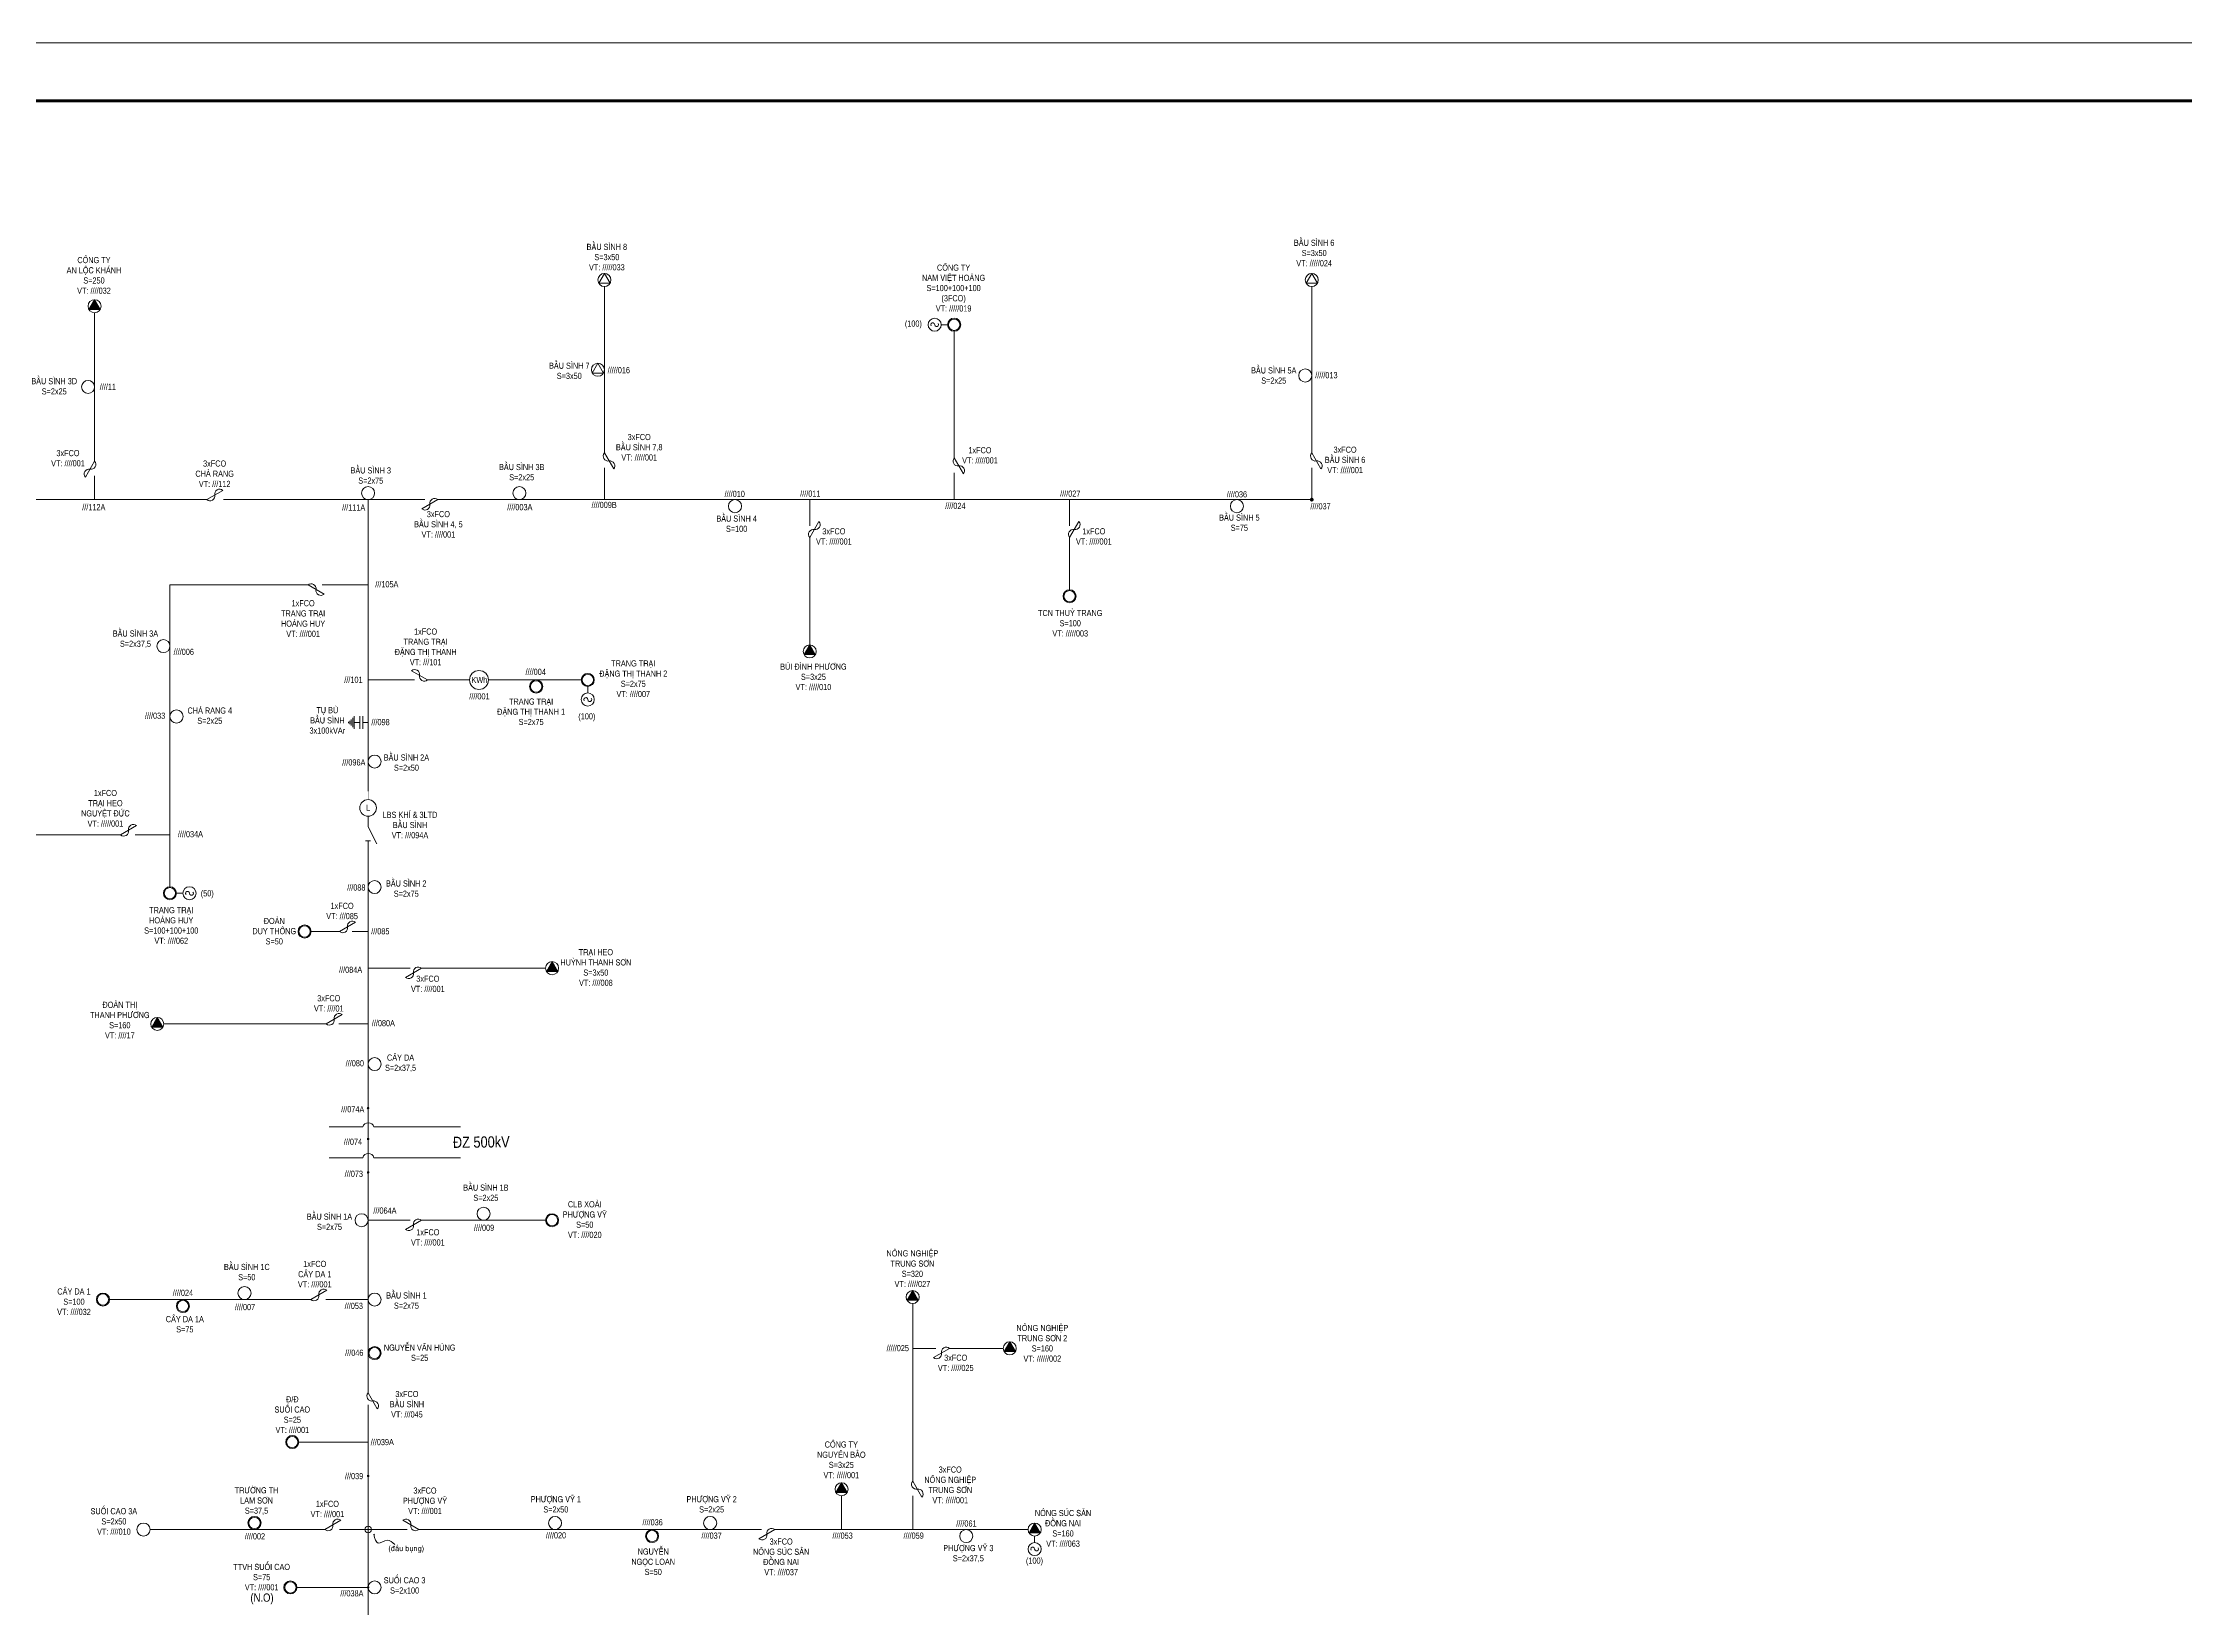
# Model space of a CAD drawing. Header units: inches. Extents: x 3694 to 9715, y -885 to 919.
# Drawn here: x 8277 to 9014, y 380 to 919 of the extents above; entities that cross this region are included whole.
import ezdxf
from ezdxf.enums import TextEntityAlignment as Align

# ---------------------------------------------------------------- set-up
doc = ezdxf.new("R2010")
doc.units = ezdxf.units.IN
doc.header["$LTSCALE"] = 0.2
doc.header["$MEASUREMENT"] = 0
doc.layers.get('0').update_dxf_attribs({"lineweight": 5})
for name, color, linetype, lineweight in [('Day 220kV', 6, 'Continuous', 15), ('Day 22kV', 1, 'Continuous', 13), ('Khung', 7, 'Continuous', 13), ('TBA', 5, 'Continuous', 9), ('Text', 7, 'Continuous', 9), ('Thiet bi', 3, 'Continuous', 9), ('Tuyen 471', 3, 'Continuous', 13)]:
    doc.layers.add(name, color=color, linetype=linetype, lineweight=lineweight)
doc.styles.add('V-H-C', font='VHELVCN_0.TTF')
doc.styles.add('V-H-C-B', font='VHELVCB_0.TTF')

# ---------------------------------------------------------------- blocks, each defined once
blk = doc.blocks.new('TBA 1P')
at = {"color": 0}
blk.add_circle((0, 0.8), 0.8, dxfattribs=at)
blk = doc.blocks.new('FCO')
at = {"color": 0}
blk.add_lwpolyline([(0, 0, 0.707499), (0.8, 0.8, -0.707499), (1.6, 1.6, -5.301682)], format="xyb", dxfattribs=at)
blk.add_lwpolyline([(0, 0), (1.6, 1.6)], dxfattribs=at)
blk = doc.blocks.new('TBA 3P')
at = {"color": 0}
blk.add_lwpolyline([(0, 1.6, 0, 1.39, 0), (0, 0.4, 0, 0, 0)], format="xyseb", dxfattribs=at)
blk.add_lwpolyline([(-0.69, 0.4), (0.69, 0.4), (0, 1.6)], close=True, dxfattribs=at)
blk.add_circle((0, 0.8), 0.8, dxfattribs=at)
blk = doc.blocks.new('ALTD')
at = {"color": 0}
for points in [[(3.38, 1.08), (1.27, 0), (0, 0)], [(2.99, 0.31), (2.99, -0.31)], [(2.99, 0), (4.73, 0)]]:
    blk.add_lwpolyline(points, dxfattribs=at)
blk = doc.blocks.new('GIAO NHAN DIEN NANG')
at = {"layer": 'Thiet bi'}
for p, q in [((579.29, -85.47), (582.99, -85.47)), ((589.48, -85.47), (593.18, -85.47))]:
    blk.add_line(p, q, dxfattribs=at)
blk.add_circle((586.24, -85.47), 3.25, dxfattribs=at)
at = {"layer": 'Text', "insert": (586.39, -85.46), "char_height": 2.107, "width": 22.4302, "attachment_point": 5, "style": 'V-H-C'}
blk.add_mtext('KWh', dxfattribs=at)

msp = doc.modelspace()

# ---------------------------------------------------------------- linework, layer by layer
at = {"layer": 'Day 220kV'}
for points in [[(8420.59, 545.29), (8390.73, 545.29, 0.760782), (8386.87, 545.29), (8375.29, 545.29)], [(8420.59, 534.72), (8390.73, 534.72, 0.760782), (8386.87, 534.72), (8375.29, 534.72)]]:
    msp.add_lwpolyline(points, format="xyb", dxfattribs=at)
at = {"layer": 'Day 22kV'}
for q in [(8390.66, 404.83), (8390.94, 404.93)]:
    msp.add_line((8390.71, 405.05), q, dxfattribs=at)
at = {"layer": 'Day 22kV', "const_width": 0.647}
msp.add_lwpolyline([(8713.91, 761.27, 1), (8713.25, 761.27, 1), (8713.91, 761.27, 2.414214)], format="xyb", dxfattribs=at)
at = {"layer": 'Day 22kV'}
msp.add_lwpolyline([(8388.73, 436.83), (8364.88, 436.83)], dxfattribs=at)
msp.add_spline([(8390.71, 405.05), (8392.25, 402.02), (8395.32, 403), (8397.92, 401.54)], degree=3, dxfattribs=at)
at = {"layer": 'Khung'}
msp.add_lwpolyline([(6760.27, 918.53), (9715.27, 918.53), (9715.27, -836.47), (6760.27, -836.47)], close=True, dxfattribs=at)
at = {"layer": 'Khung', "const_width": 1}
msp.add_lwpolyline([(6780.27, 898.53), (9695.27, 898.53), (9695.27, -816.47), (6780.27, -816.47)], close=True, dxfattribs=at)
at = {"layer": 'TBA', "color": 3}
for p, q in [((8588.25, 821.5), (8586.01, 821.5)), ((8464.36, 694.7), (8464.36, 696.93)), ((8325.01, 625.74), (8322.78, 625.74)), ((8618.19, 404.45), (8618.19, 402.22))]:
    msp.add_line(p, q, dxfattribs=at)
for points in [[(8470.09, 839.13), (8468.15, 835.76), (8472.04, 835.76)], [(8713.58, 839.13), (8711.63, 835.76), (8715.53, 835.76)], [(8467.85, 808.23), (8465.9, 804.86), (8469.79, 804.86)]]:
    msp.add_lwpolyline(points, close=True, dxfattribs=at)
at = {"layer": 'TBA', "color": 3, "ltscale": 2}
for centre in [(8470.09, 836.88), (8713.58, 836.88), (8467.85, 805.98)]:
    msp.add_circle(centre, 2.25, dxfattribs=at)
at = {"layer": 'TBA', "color": 3}
for centre, radius in [((8590.49, 821.5), 2.25), ((8590.49, 821.5), 1.95), ((8630.23, 728), 2.25), ((8630.23, 728), 1.95), ((8464.36, 699.18), 2.25), ((8464.36, 699.18), 1.95), ((8446.6, 696.93), 2.25), ((8446.6, 696.93), 1.95), ((8320.53, 625.74), 2.25), ((8320.53, 625.74), 1.95), ((8366.87, 612.58), 2.25), ((8366.87, 612.58), 1.95), ((8452.07, 513.19), 2.25), ((8452.07, 513.19), 1.95), ((8297.47, 485.88), 2.25), ((8297.47, 485.88), 1.95), ((8325, 483.63), 2.25), ((8325, 483.63), 1.95), ((8390.98, 467.46), 2.25), ((8390.98, 467.46), 1.95), ((8362.64, 436.83), 2.25), ((8362.64, 436.83), 1.95), ((8349.62, 408.95), 2.25), ((8349.62, 408.95), 1.95), ((8486.48, 404.45), 2.25), ((8486.48, 404.45), 1.95), ((8361.97, 386.79), 2.25), ((8361.97, 386.79), 1.95)]:
    msp.add_circle(centre, radius, dxfattribs=at)
for centre, start, end in [((8583.1, 821.5), 0, 218.66212), ((8584.44, 821.5), 180, 38.66212), ((8463.69, 692.45), 360, 218.66212), ((8465.03, 692.45), 180, 38.66212), ((8326.59, 625.74), 360, 218.66212), ((8327.92, 625.74), 180, 38.66212), ((8617.52, 399.97), 0, 218.66212), ((8618.86, 399.97), 180, 38.66212)]:
    msp.add_arc(centre, 0.669, start, end, dxfattribs=at)
at = {"layer": 'Thiet bi', "color": 3}
for points in [[(8383.43, 686.15), (8383.43, 682.91), (8383.43, 682.91)], [(8383.91, 686.73), (8383.91, 682.33), (8383.91, 682.33)], [(8385.93, 686.73), (8385.93, 682.33), (8385.93, 682.33)], [(8386.92, 686.73), (8386.92, 682.33), (8386.92, 682.33)], [(8382, 684.78), (8382, 684.28), (8382, 684.28)], [(8382.47, 685.12), (8382.47, 683.95), (8382.47, 683.95)], [(8382.95, 685.57), (8382.95, 683.49), (8382.95, 683.49)], [(8385.93, 684.53), (8383.91, 684.53), (8383.91, 684.49), (8383.93, 684.49)], [(8386.92, 684.53), (8388.73, 684.53), (8388.73, 684.53)]]:
    msp.add_lwpolyline(points, dxfattribs=at)
for points in [[(8388.73, 660.93, 0.1, 0.1, 0), (8388.73, 657.99, 0.5, 0.5, 0)], [(8388.73, 652.24, 0.1, 0.1, 0), (8388.73, 649.3, 0.5, 0.5, 0)]]:
    msp.add_lwpolyline(points, format="xyseb", dxfattribs=at)
at = {"layer": 'Thiet bi', "color": 3, "lineweight": 20, "ltscale": 10}
msp.add_circle((8388.73, 655.12, 1), 2.87, dxfattribs=at)
at = {"layer": 'Tuyen 471'}
for p, q in [((8590.49, 770.55), (8590.49, 761.27)), ((8368.05, 731.89), (8320.53, 731.89)), ((8320.53, 731.89), (8320.53, 627.99)), ((8388.73, 731.89), (8372.94, 731.89)), ((8308.6, 645.85), (8320.53, 645.85)), ((8378.92, 612.58), (8369.11, 612.58)), ((8388.73, 612.58), (8383.28, 612.58)), ((8374.34, 580.78), (8318.42, 580.78)), ((8388.73, 580.78), (8378.7, 580.78)), ((8374.13, 485.88), (8388.73, 485.88)), ((8551.73, 418.3), (8551.73, 406.7)), ((8576.2, 418.3), (8576.2, 406.7)), ((8378.93, 406.7), (8388.73, 406.7))]:
    msp.add_line(p, q, dxfattribs=at)
for points in [[(8470.09, 777.33), (8470.09, 834.63)], [(8713.58, 777.33), (8713.58, 834.63)], [(8294.59, 774.5), (8294.59, 825.61), (8294.59, 825.61)], [(8590.49, 775.63), (8590.49, 819.25)], [(8294.59, 761.27), (8294.59, 769.5)], [(8412.74, 761.27), (8713.58, 761.27), (8713.58, 772.25)], [(8470.09, 761.27), (8470.09, 761.27), (8470.09, 772.25)], [(8333.2, 761.27), (8143.08, 761.27)], [(8388.73, 761.27), (8338.95, 761.27)], [(8388.73, 761.27), (8408.32, 761.27)], [(8388.73, 660.93), (8388.73, 761.27)], [(8540.75, 761.27), (8540.75, 752.19)], [(8630.23, 761.27), (8630.23, 752.19)], [(8540.75, 748.23), (8540.75, 711.26)], [(8630.23, 748.23), (8630.23, 730.25)], [(8388.73, 699.18), (8404.75, 699.18)], [(8409.2, 699.18), (8419.97, 699.18)], [(8430.16, 699.18), (8462.11, 699.18)], [(8303.52, 645.85), (8303.52, 645.85), (8229.9, 645.85)], [(8388.73, 453.71), (8388.73, 638.96)], [(8388.73, 599.96), (8403.17, 599.96)], [(8407.13, 599.96), (8449.82, 599.96)], [(8388.73, 513.19), (8403.17, 513.19)], [(8407.13, 513.19), (8449.82, 513.19)], [(8369.05, 485.88), (8299.72, 485.88)], [(8576.2, 423.38), (8576.2, 484.5)], [(8576.2, 469.08), (8584.22, 469.08)], [(8588.85, 469.08), (8607.37, 469.08)], [(8373.85, 406.7), (8313.66, 406.7)], [(8388.73, 406.7), (8402.2, 406.7)], [(8406.16, 406.7), (8524.12, 406.7)], [(8528.76, 406.7), (8615.94, 406.7)], [(8388.73, 386.79), (8364.22, 386.79)]]:
    msp.add_lwpolyline(points, dxfattribs=at)
for points, const_width in [([(8388.8, 684.53, 1), (8388.65, 684.53, 1), (8388.8, 684.53, 2.414214)], 0.146), ([(8388.95, 551.77, 1), (8388.51, 551.77, 1), (8388.95, 551.77, 2.414214)], 0.425), ([(8388.95, 541.15, 1), (8388.51, 541.15, 1), (8388.95, 541.15, 2.414214)], 0.425), ([(8388.95, 529.65, 1), (8388.51, 529.65, 1), (8388.95, 529.65, 2.414214)], 0.425), ([(8388.73, 425.36, 1), (8388.73, 424.93, 1), (8388.73, 425.36, 2.414214)], 0.425), ([(8388.73, 387.01, 1), (8388.73, 386.57, 1), (8388.73, 387.01, 2.414214)], 0.425)]:
    msp.add_lwpolyline(points, format="xyb", dxfattribs=dict(at, const_width=const_width))
msp.add_lwpolyline([(8388.73, 220.82), (8388.73, 314.43, 0.902375), (8388.73, 317.52), (8388.73, 449.58)], format="xyb", dxfattribs=at)
msp.add_circle((8388.73, 406.7), 1.15, dxfattribs=at)

# ---------------------------------------------------------------- block references
at = {"layer": 'TBA', "color": 3, "xscale": 2.809729812779551, "zscale": 2.809729812779032}
for name, p, yscale in [('TBA 3P', (8294.59, 825.61), 2.809729812779551), ('TBA 1P', (8388.73, 761.27), 2.809729812778642), ('TBA 1P', (8318.28, 708.61), 2.809729812778642), ('TBA 3P', (8540.75, 706.77), 2.809729812778642), ('TBA 1P', (8390.98, 668.83), 2.809729812778642), ('TBA 1P', (8327.26, 623.5), 2.809729812779551), ('TBA 3P', (8452.07, 597.71), 2.809729812779551), ('TBA 3P', (8316.17, 578.53), 2.809729812779551), ('TBA 1P', (8390.98, 564.7), 2.809729812778642), ('TBA 1P', (8390.98, 483.63), 2.809729812778642), ('TBA 3P', (8576.2, 484.5), 2.809729812778642), ('TBA 3P', (8609.62, 466.83), 2.809729812778642), ('TBA 3P', (8551.73, 418.3), 2.809729812778642), ('TBA 1P', (8311.41, 404.45), 2.809729812778642), ('TBA 1P', (8453.08, 406.7), 2.809729812778642), ('TBA 1P', (8506.48, 406.7), 2.809729812778642), ('TBA 1P', (8594.63, 402.2), 2.809729812778642), ('TBA 3P', (8618.19, 404.45), 2.809729812778642), ('TBA 1P', (8618.19, 397.73), 2.809729812778642), ('TBA 1P', (8390.98, 384.54), 2.809729812778642)]:
    msp.add_blockref(name, p, dxfattribs=dict(at, yscale=yscale))
at = {"layer": 'TBA', "color": 3, "zscale": 2.809729812779032}
for p, xscale, yscale, rotation in [((8583.77, 823.74), 2.809729812779551, 2.809729812778642, 180), ((8713.58, 804.01), 2.809729812779551, 2.809729812779551, 90), ((8290.09, 800.05), 2.809729812779551, 2.809729812778642, 270), ((8438.56, 763.52), 2.809729812779551, 2.809729812778642, 270), ((8517.28, 759.02), 2.809729812779551, 2.809729812779551, 90), ((8690.06, 759.02), 2.809729812779551, 2.809729812779551, 90), ((8464.36, 694.7), 2.809729812779551, 2.809729812778642, 180), ((8325.02, 686.6), 2.809729812778642, 2.809729812779551, 90), ((8388.73, 627.89), 2.809729812779551, 2.809729812778642, 270), ((8426.23, 515.43), 2.809729812779551, 2.809729812778642, 270), ((8384.23, 513.19), 2.809729812779551, 2.809729812778642, 270), ((8343.94, 488.12), 2.809729812779551, 2.809729812778642, 270)]:
    msp.add_blockref('TBA 1P', p, dxfattribs=dict(at, xscale=xscale, yscale=yscale, rotation=rotation))
at = {"layer": 'Thiet bi', "color": 3, "zscale": 2.809729812779032}
for name, p, xscale, yscale, rotation in [('FCO', (8294.59, 774.5), -2.809729812778734, 2.809729812778642, 105.0000000000136), ('FCO', (8470.09, 777.33), 2.809729812778733, 2.809729812778642, 254.9999999999864), ('FCO', (8590.49, 775.63), 2.809729812778733, 2.809729812778642, 254.9999999999864), ('FCO', (8713.58, 777.33), 2.809729812778733, 2.809729812778642, 254.9999999999864), ('FCO', (8333.2, 761.27), 2.809729812778496, 2.809729812778642, 345.0000000000044), ('FCO', (8412.74, 761.27), 2.809729812778262, 2.809729812779551, 165.0000000000222), ('FCO', (8540.75, 748.23), -2.809729812778497, 2.809729812778642, 284.9999999999957), ('FCO', (8630.23, 748.23), -2.809729812778497, 2.809729812778642, 284.9999999999957), ('FCO', (8368.05, 731.89), -2.809729812778262, 2.809729812778642, 194.9999999999778), ('FCO', (8409.2, 699.18), -2.80972981277914, 2.809729812779551, 14.99999999997293), ('FCO', (8303.52, 645.85), 2.809729812778733, 2.809729812779551, 344.9999999999864), ('ALTD', (8388.73, 652.24), 2.809729812779551, 2.809729812779551, 270), ('FCO', (8378.92, 612.58), 2.809729812778613, 2.809729812778642, 344.9999999999954), ('FCO', (8407.13, 599.96), 2.809729812778733, 2.809729812778642, 164.9999999999864), ('FCO', (8374.34, 580.78), 2.809729812778613, 2.809729812778642, 344.9999999999954), ('FCO', (8407.13, 513.19), 2.809729812778733, 2.809729812778642, 164.9999999999864), ('FCO', (8369.05, 485.88), 2.809729812778614, 2.809729812778642, 344.9999999999954), ('FCO', (8588.85, 469.08), 2.809729812778497, 2.809729812778642, 165.0000000000043), ('FCO', (8388.73, 453.71), 2.809729812778733, 2.809729812778642, 254.9999999999864), ('FCO', (8576.2, 423.38), 2.809729812778733, 2.809729812778642, 254.9999999999864), ('FCO', (8373.85, 406.7), 2.809729812778614, 2.809729812778642, 344.9999999999954), ('FCO', (8406.16, 406.7), -2.809729812778498, 2.809729812778642, 14.99999999999563), ('FCO', (8528.76, 406.7), 2.809729812778497, 2.809729812778642, 165.0000000000043)]:
    msp.add_blockref(name, p, dxfattribs=dict(at, xscale=xscale, yscale=yscale, rotation=rotation))
at = {"layer": 'Thiet bi', "color": 3}
msp.add_blockref('GIAO NHAN DIEN NANG', (7840.67, 784.65), dxfattribs=at)

# ---------------------------------------------------------------- texts
at = {"layer": 'Text', "color": 1, "style": 'V-H-C-B'}
msp.add_text('(N.O)', height=2.851, dxfattribs=at).set_placement((8352.21, 381.85), align=Align.CENTER)
at = {"layer": 'Text', "attachment_point": 5, "style": 'V-H-C'}
for s, insert, char_height, width in [('BAÀU SÌNH 8\\PS=3x50\\PVT: /////033', (8470.92, 844.75), 2.1073, 28.1807), ('BAÀU SÌNH 6\\PS=3x50\\PVT: /////024', (8714.4, 846.16), 2.1073, 28.1807), ('COÂNG TY\\PAN LOÄC KHAÙNH\\PS=250\\PVT: ////032', (8294.37, 838.46), 2.1073, 32.0096), ('COÂNG TY\\PNAM VIEÄT HOAØNG\\PS=100+100+100\\P(3FCO)\\PVT: /////019', (8590.29, 834.1), 2.1073, 28.1807), ('(100)', (8576.44, 821.56), 2.107, 239.7967), ('BAÀU SÌNH 3D\\PS=2x25', (8280.68, 800.28), 2.1073, 28.1807), ('BAÀU SÌNH 7\\PS=3x50', (8457.99, 805.61), 2.1073, 28.1807), ('/////016', (8475.04, 805.82), 2.107, 28.1807), ('BAÀU SÌNH 5A\\PS=2x25', (8700.49, 803.99), 2.1073, 28.1807), ('/////013', (8718.61, 804.1), 2.107, 28.1807), ('////11', (8299.15, 800.08), 2.107, 28.1807), ('3xFCO\\PBAÀU SÌNH 7,8\\PVT: /////001', (8482.06, 779.29), 2.1073, 239.7967), ('3xFCO\\PVT: ////001', (8285.42, 775.52), 2.1073, 18.1328), ('3xFCO \\PCHAØ RANG\\PVT: ///112 ', (8335.91, 770.17), 2.1073, 28.1807), ('BAÀU SÌNH 3B\\PS=2x25', (8441.61, 770.72), 2.1073, 28.1807), ('1xFCO\\PVT: /////001', (8599.36, 776.52), 2.1073, 28.1807), ('3xFCO\\PBAÀU SÌNH 6\\PVT: /////001', (8725.04, 774.94), 2.1073, 28.1807), ('BAÀU SÌNH 3\\PS=2x75', (8389.65, 769.56), 2.1073, 28.1807), ('///112A', (8294.31, 758.66), 2.107, 28.1807), ('///111A', (8383.77, 758.53), 2.107, 28.1807), ('////003A', (8440.97, 758.66), 2.107, 28.1807), ('////009B', (8469.99, 759.43), 2.107, 28.1807), ('////010', (8514.94, 763.22), 2.107, 28.1807), ('////011', (8540.96, 763.32), 2.107, 28.1807), ('////024', (8590.9, 759.1), 2.107, 28.1807), ('////027', (8630.44, 763.32), 2.107, 28.1807), ('////036', (8687.81, 763.07), 2.107, 28.1807), ('////037', (8716.6, 758.96), 2.107, 28.1807), ('3xFCO\\PBAÀU SÌNH 4, 5\\PVT: ////001', (8412.93, 752.77), 2.1073, 28.1807), ('BAÀU SÌNH 4\\PS=100', (8515.59, 752.97), 2.1073, 239.7967), ('BAÀU SÌNH 5\\PS=75', (8688.65, 753.32), 2.1073, 28.1807), ('3xFCO\\PVT: /////001', (8549.07, 748.6), 2.1073, 28.1807), ('1xFCO\\PVT: /////001', (8638.56, 748.6), 2.1073, 28.1807), ('///105A', (8395.19, 732.13), 2.107, 28.1807), ('1xFCO\\PTRANG TRAÏI\\PHOAØNG HUY\\PVT: ////001', (8366.36, 720.32), 2.1073, 28.1807), ('TCN THUYØ TRANG\\PS=100\\PVT: /////003', (8630.43, 718.71), 2.1073, 28.1807), ('BAÀU SÌNH 3A\\PS=2x37,5', (8308.65, 713.22), 2.1073, 28.1807), ('1xFCO\\PTRANG TRAÏI\\PÑAËNG THÒ THANH\\PVT: ///101', (8408.54, 710.57), 2.1073, 39.4543), ('////006', (8325.28, 708.84), 2.107, 28.1807), ('////004', (8446.43, 701.96), 2.107, 28.1807), ('TRANG TRAÏI\\PÑAËNG THÒ THANH 2\\PS=2x75\\PVT: ////007', (8480.01, 699.6), 2.1073, 28.1807), ('BUØI ÑÌNH PHÖÔNG\\PS=3x25\\PVT: /////010', (8542.03, 700.25), 2.1073, 28.1807), ('///101', (8383.68, 699.23), 2.107, 28.1807), ('////001', (8427.06, 693.53), 2.107, 28.1807), ('////033', (8315.41, 686.87), 2.107, 28.1807), ('CHAØ RANG 4\\PS=2x25', (8334.24, 686.88), 2.1073, 28.1807), ('TUÏ BUØ \\PBAÀU SÌNH \\P3x100kVAr', (8374.7, 685.26), 2.107, 28.1807), ('TRANG TRAÏI\\PÑAËNG THÒ THANH 1\\PS=2x75', (8444.85, 688.22), 2.1073, 28.1807), ('(100)', (8464.03, 686.35, 1), 2.107, 28.1807), ('///098', (8393.01, 684.65), 2.107, 28.1807), ('///096A', (8383.82, 670.79), 2.107, 28.1807), ('BAÀU SÌNH 2A\\PS=2x50', (8401.93, 670.72), 2.1073, 18.1328), ('1xFCO\\PTRAÏI HEO\\PNGUYEÄT ÑÖÙC\\PVT: /////001', (8298.31, 654.99), 2.1073, 28.1807), ('LBS KHÍ & 3LTD\\PBAÀU SÌNH\\PVT: ///094A', (8403.15, 649.23), 2.1073, 28.1807), ('////034A', (8327.57, 646.09), 2.107, 28.1807), ('(50)', (8333.36, 625.41, 1), 2.107, 28.1807), ('///088', (8384.69, 627.72), 2.107, 28.1807), ('BAÀU SÌNH 2\\PS=2x75', (8401.86, 627.35), 2.1073, 28.1807), ('TRANG TRAÏI\\PHOAØNG HUY\\PS=100+100+100\\PVT: ////062', (8320.97, 614.66), 2.1073, 28.1807), ('1xFCO\\PVT: ///085', (8379.78, 619.64), 2.107, 28.1807), ('ÑOAØN\\PDUY THOÂNG\\PS=50', (8356.43, 612.69), 2.107, 28.1807), ('///085', (8392.94, 612.65), 2.107, 28.1807), ('TRAÏI HEO\\PHUYØNH THANH SÔN\\PS=3x50\\PVT: ////008', (8467.14, 600.18), 2.1073, 28.1807), ('///084A', (8382.72, 599.38), 2.107, 28.1807), ('3xFCO\\PVT: ////001', (8409.3, 594.57), 2.1073, 28.1807), ('3xFCO\\PVT: ////01', (8375.2, 587.84), 2.107, 28.1807), ('ÑOAØN THÒ\\PTHANH PHÖÔNG\\PS=160\\PVT: ////17', (8303.27, 582.07), 2.1073, 28.1807), ('///080A', (8393.99, 581.01), 2.107, 28.1807), ('///080', (8384.16, 567.21), 2.107, 28.1807), ('CAÂY DA\\PS=2x37,5', (8399.91, 567.23), 2.107, 28.1807), ('///074A', (8383.45, 551.38), 2.107, 28.1807), ('///074', (8383.52, 540.18), 2.107, 28.1807), ('///073', (8383.83, 529.16), 2.107, 28.1807), ('BAÀU SÌNH 1B\\PS=2x25', (8429.28, 522.64), 2.1073, 28.1807), ('BAÀU SÌNH 1A\\PS=2x75', (8375.44, 512.65), 2.1073, 28.1807), ('///064A', (8394.53, 516.49), 2.107, 28.1807), ('CLB XOAØI\\PPHÖÔÏNG VYÕ\\PS=50\\PVT: ////020', (8463.32, 513.4), 2.1073, 28.1807), ('1xFCO\\PVT: ////001', (8409.3, 507.27), 2.1073, 28.1807), ('////009', (8428.65, 510.58), 2.107, 28.1807), ('NOÂNG NGHIEÄP\\PTRUNG SÔN\\PS=320\\PVT: /////027', (8576.1, 496.49), 2.1073, 28.1807), ('BAÀU SÌNH 1C\\PS=50', (8346.99, 495.33), 2.1073, 28.1807), ('1xFCO\\PCAÂY DA 1\\PVT: ////001', (8370.37, 494.62), 2.1073, 28.1807), ('CAÂY DA 1\\PS=100\\PVT: ////032', (8287.48, 485.13), 2.1073, 28.1807), ('////024', (8324.99, 488.18), 2.107, 28.1807), ('BAÀU SÌNH 1\\PS=2x75', (8401.93, 485.52), 2.1073, 18.1328), ('CAÂY DA 1A\\PS=75', (8325.65, 477.36), 2.107, 28.1807), ('////007', (8346.36, 483.27), 2.107, 28.1807), ('///053', (8383.82, 483.68), 2.107, 28.1807), ('NOÂNG NGHIEÄP\\PTRUNG SÔN 2\\PS=160\\PVT: //////002', (8620.83, 470.8), 2.1073, 28.1807), ('///046', (8383.98, 467.53), 2.107, 28.1807), ('NGUYEÃN VAÊN HUØNG\\PS=25', (8406.48, 467.56), 2.1073, 28.1807), ('/////025', (8571.07, 469.15), 2.107, 28.1807), ('3xFCO\\PVT: /////025', (8591.02, 464.07), 2.1073, 26.5363), ('Ñ/Ñ\\PSUOÁI CAO\\PS=25\\PVT: ////001', (8362.65, 446.25), 2.1073, 28.1807), ('3xFCO \\PBAÀU SÌNH\\PVT: ///045', (8402.09, 449.84), 2.107, 14.0117), ('///039A', (8393.62, 436.8), 2.107, 7.0464), ('COÂNG TY\\PNGUYEÂN BAÛO\\PS=3x25\\PVT: /////001', (8551.63, 430.69), 2.1073, 28.1807), ('3xFCO\\PNOÂNG NGHIEÄP \\PTRUNG SÔN\\PVT: /////001', (8589.12, 422.06), 2.1073, 28.1807), ('TRÖÔØNG TH\\PLAM SÔN\\PS=37,5', (8350.33, 416.51), 2.107, 28.1807), ('///039', (8383.91, 425.08), 2.107, 7.0464), ('3xFCO \\PPHÖÔÏNG VYÕ\\PVT: ////001', (8408.32, 416.59), 2.1073, 14.0117), ('SUOÁI CAO 3A\\PS=2x50\\PVT: ////010', (8301.23, 409.49), 2.1073, 18.1328), ('1xFCO\\PVT: ////001', (8374.72, 413.76), 2.1073, 28.1807), ('PHÖÔÏNG VYÕ 1\\PS=2x50', (8453.37, 415.37), 2.1073, 18.1328), ('PHÖÔÏNG VYÕ 2\\PS=2x25', (8506.99, 415.37), 2.1073, 18.1328), ('NOÂNG SUÙC SAÛN\\PÑOÀNG NAI\\PS=160\\PVT: ////063', (8627.96, 407.1), 2.1073, 29.0877), ('////020', (8453.41, 404.68), 2.107, 7.0464), ('////036', (8486.67, 409.18), 2.107, 7.0464), ('////037', (8506.98, 404.6), 2.107, 7.0464), ('////053', (8552.08, 404.59), 2.107, 7.0464), ('////059', (8576.54, 404.59), 2.107, 7.0464), ('////061', (8594.7, 408.77), 2.107, 7.0464), ('////002', (8349.78, 404.34), 2.107, 7.0464), ('(ñaáu buïng)', (8401.85, 399.93), 1.9362, 17.3496), ('NGUYEÃN\\PNGOÏC LOAN\\PS=50', (8486.88, 395.59), 2.107, 28.1807), ('3xFCO \\PNOÂNG SUÙC SAÛN\\PÑOÀNG NAI \\PVT: ////037', (8530.92, 397.28), 2.1073, 26.5363), ('PHÖÔÏNG VYÕ 3\\PS=2x37,5', (8595.36, 398.37), 2.1073, 18.1328), ('TTVH SUOÁI CAO\\PS=75\\PVT: ////001', (8352.1, 390.3), 2.1073, 28.1807), ('SUOÁI CAO 3\\PS=2x100', (8401.31, 387.46), 2.1073, 18.1328), ('(100)', (8618.13, 395.68), 2.107, 28.1807), ('///038A', (8383.16, 384.72), 2.107, 7.0464)]:
    msp.add_mtext(s, dxfattribs=dict(at, insert=insert, char_height=char_height, width=width))
at = {"layer": 'Text', "insert": (8427.69, 540.08), "char_height": 3.835, "width": 108.1003, "attachment_point": 5, "rotation": 0.61601, "line_spacing_factor": 1.1, "style": 'V-H-C'}
msp.add_mtext('ÑZ 500kV', dxfattribs=at)
at = {"layer": 'Thiet bi', "color": 3, "insert": (8388.78, 655.22), "char_height": 2.11, "width": 28.1807, "attachment_point": 5, "style": 'V-H-C'}
msp.add_mtext('L', dxfattribs=at)

doc.saveas('drawing.dxf')
